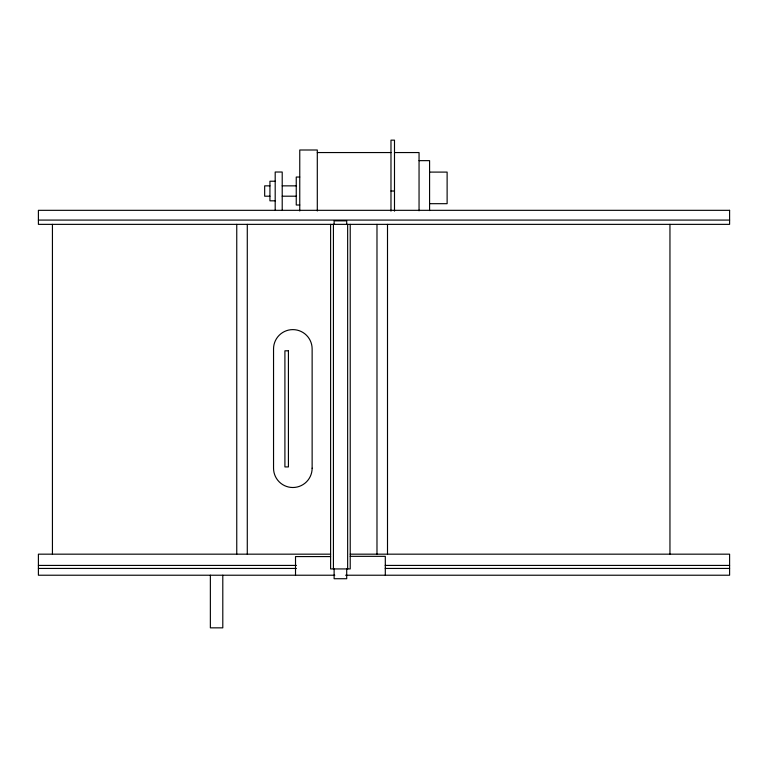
<?xml version="1.0" encoding="UTF-8"?>
<svg xmlns="http://www.w3.org/2000/svg" width="768" height="768" viewBox="0 0 768 768"><rect width="100%" height="100%" fill="white"/><g stroke="black" fill="none" stroke-linecap="round" stroke-linejoin="round"><path stroke-width="1.15" d="M317.299 152.554L390.979 152.554M394.493 152.554L419.05 152.554L419.05 210.797M419.05 160.646L429.581 160.646L429.581 210.566M429.581 172.099L447.12 172.099L447.12 203.683L429.581 203.683M299.76 177.043L296.246 177.043L296.246 205.008L299.76 205.008M275.194 181.229L269.933 181.229L269.933 200.822L275.194 200.822M269.933 185.856L264.672 185.856L264.672 196.195L269.933 196.195M282.211 185.856L296.246 185.856M390.979 191.021L394.493 191.021M282.211 196.195L296.246 196.195M38.4 220.08L729.6 220.08M330.605 554.17L38.4 554.17L38.4 575.222L334.8 575.222M350.218 554.17L729.6 554.17L729.6 575.222L345.6 575.222M350.218 556.339L385.306 556.339L385.306 575.222M330.605 556.57L295.517 556.57L295.517 575.222M38.4 565.421L296.4 565.421M385.2 565.421L729.6 565.421M38.4 568.445L296.4 568.445M385.2 568.445L729.6 568.445M669.955 224.362L669.955 554.17M394.493 211.142L394.493 140.15L390.979 140.15L390.979 211.142M387.504 224.362L387.504 554.17M376.982 224.362L376.982 554.17M350.218 224.362L350.218 568.934L330.605 568.934L330.605 224.362M347.654 224.362L347.654 568.934M346.704 224.362L346.704 220.848L334.118 220.848L334.118 224.362M346.704 568.934L346.704 578.726L334.118 578.726L334.118 568.934M333.427 224.362L333.427 568.934M317.299 210.979L317.299 150L299.76 150L299.76 210.979M282.211 210.029L282.211 172.022L275.194 172.022L275.194 210.029M247.286 224.362L247.286 554.17M236.755 224.362L236.755 554.17M222.797 575.222L222.797 627.85L210.365 627.85L210.365 575.222M52.435 224.362L52.435 554.17M729.6 210.326L38.4 210.326L38.4 224.362L729.6 224.362L729.6 210.326M288.422 350.803L284.909 350.803L284.909 466.925L288.422 466.925L288.422 350.803M312.134 468.211L312.134 348.912A19.296 19.296 0 0 0 292.838 329.616A19.296 19.296 0 0 0 273.542 348.912L273.542 468.211A19.296 19.296 0 0 0 292.838 487.507A19.296 19.296 0 0 0 312.134 468.211"/></g></svg>
